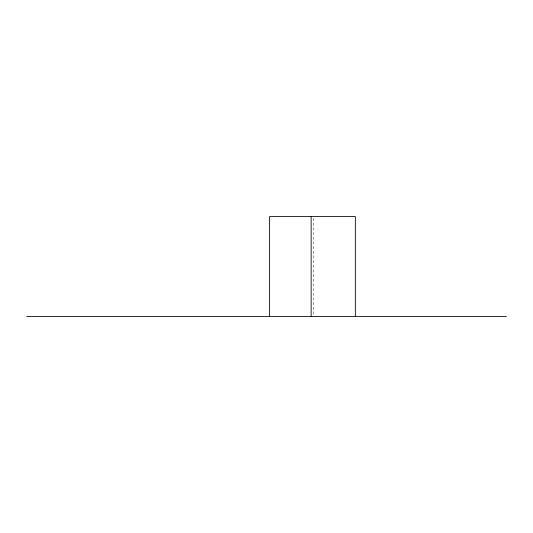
<?xml version="1.0" encoding="UTF-8"?>
<svg xmlns="http://www.w3.org/2000/svg" width="533" height="533" viewBox="0 0 533 533"><rect width="100%" height="100%" fill="white"/><g stroke="black" fill="none" stroke-linecap="round" stroke-linejoin="round"><path stroke-width="0.4" stroke-dasharray="2.67 2" d="M313.724 218.25L313.724 314.75"/><path stroke-width="0.8" d="M26.65 316.415L506.35 316.415M355.351 316.415L355.351 216.585L269.518 216.585L269.518 316.415M311.145 216.585L311.145 316.415"/></g></svg>
